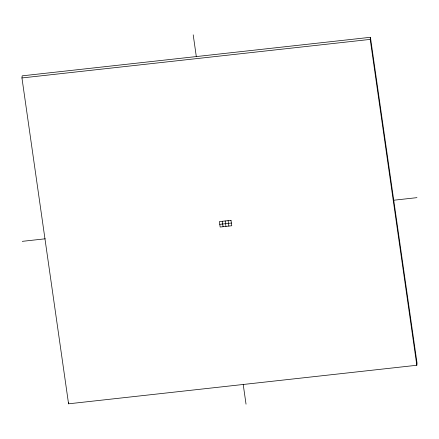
<?xml version="1.0" encoding="UTF-8"?>
<svg xmlns="http://www.w3.org/2000/svg" width="439" height="439" viewBox="0 0 439 439"><rect width="100%" height="100%" fill="white"/><g stroke="black" fill="none" stroke-linecap="round" stroke-linejoin="round"><path stroke-width="0.66" d="M21.95 77.95L22.18 75.843L370.439 37.293L417.05 363.157L416.82 365.264L68.561 403.814L21.95 77.95L370.209 39.4L370.439 37.293M68.561 403.814L68.676 402.761M22.274 241.346L45.25 238.8M393.306 200.272L416.962 197.654M219.774 224.324L231.38 223.039M370.209 39.4L416.82 365.264M228.088 220.641L228.867 226.074M225.191 220.965L225.964 226.398M222.288 221.283L223.061 226.716M193.204 34.84L196.31 56.565M243.211 384.471L246.032 404.16M230.991 220.323L219.385 221.607L220.158 227.04L231.77 225.75L230.991 220.323"/></g></svg>
